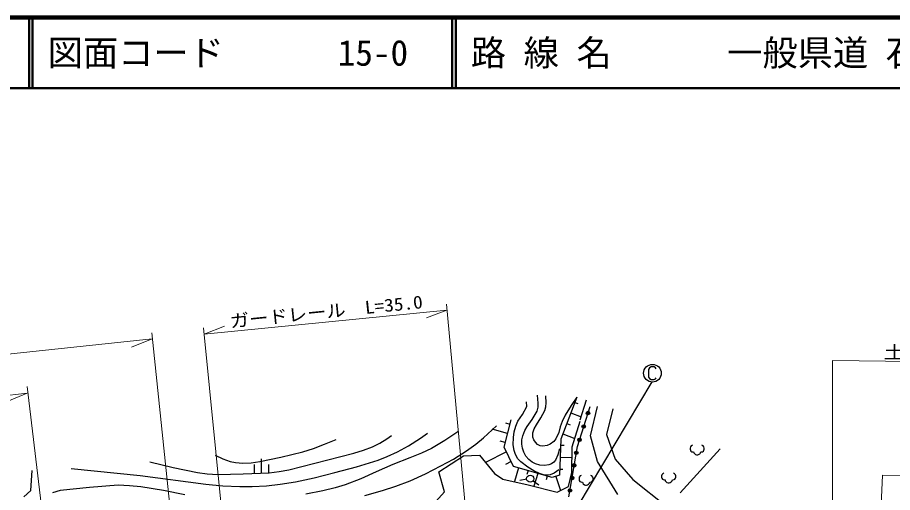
# Model space of a CAD drawing. Units: millimetres, scale not verified. Extents: x 40000 to 680000, y 20000 to 380000.
# Drawn here: x 116104 to 240182, y 312699 to 380000 of the extents above; entities that cross this region are included whole.
import ezdxf
from ezdxf.enums import TextEntityAlignment as Align

# ---------------------------------------------------------------- set-up
doc = ezdxf.new("R2010")
doc.units = ezdxf.units.MM
doc.header["$LTSCALE"] = 1000
for name, color, linetype, lineweight in [('M-BGD', 7, 'Continuous', 25), ('M-BGD-EXST', 7, 'Continuous', 25), ('M-STR-HTXT', 7, 'Continuous', 13), ('M-TTL', 2, 'Continuous', 140), ('M-TTL-LINE', 7, 'Continuous', 50)]:
    doc.layers.add(name, color=color, linetype=linetype, lineweight=lineweight)
doc.layers.add('M-TTL-TXT', color=7, linetype='Continuous')
doc.styles.add('ＭＳ ゴシック', font='')
doc.styles.get('ＭＳ ゴシック').set_extended_font_data('MS Gothic')

msp = doc.modelspace()

# ---------------------------------------------------------------- linework, layer by layer
at = {"layer": 'M-BGD'}
for p, q in [((195442, 326184), (193168, 320269)), ((195158, 325445), (195568, 325287)), ((195897, 322999), (196807, 325843)), ((194589, 323966), (196057, 323402)), ((195498, 319207), (197302, 324900)), ((197374, 320739), (198344, 324860)), ((200525, 324537), (199637, 320901)), ((185092, 319132), (186115, 322999)), ((194757, 319176), (195912, 322810)), ((185604, 321065), (183404, 321648)), ((185945, 322354), (185363, 322509)), ((194021, 322487), (194491, 322306)), ((193168, 320269), (192940, 315151)), ((193452, 321009), (195123, 320366)), ((198344, 317104), (197374, 320739)), ((199637, 320901), (200849, 317427)), ((185262, 319776), (184525, 319972)), ((186457, 316402), (185092, 319132)), ((193130, 319416), (193633, 319394)), ((194299, 312085), (195498, 319207)), ((194713, 315550), (194757, 319176)), ((215756, 318907), (210088, 312672)), ((211523, 319160), (211483, 319000)), ((211483, 319000), (211483, 318840)), ((211643, 319320), (211523, 319160)), ((211803, 319400), (211643, 319320)), ((213323, 319320), (213163, 319400)), ((213443, 319160), (213323, 319320)), ((213483, 319000), (213443, 319160)), ((213483, 318840), (213483, 319000)), ((175872, 315602), (179365, 317878)), ((179365, 317878), (181611, 318001)), ((181611, 318001), (183747, 315395)), ((185433, 318449), (182462, 316964)), ((193054, 317710), (194615, 317641)), ((211483, 318840), (211523, 318680)), ((211523, 318680), (211603, 318560)), ((211603, 318560), (211723, 318480)), ((211723, 318480), (211883, 318440)), ((211883, 318440), (211963, 318440)), ((211963, 318440), (212003, 318320)), ((212003, 318320), (212083, 318200)), ((212083, 318200), (212243, 318080)), ((212243, 318080), (212403, 318040)), ((212403, 318040), (212563, 318040)), ((212563, 318040), (212683, 318080)), ((212683, 318080), (212843, 318160)), ((212843, 318160), (212923, 318240)), ((212923, 318240), (212963, 318320)), ((212963, 318320), (213003, 318440)), ((213003, 318440), (213083, 318440)), ((213083, 318440), (213243, 318480)), ((213243, 318480), (213363, 318560)), ((213363, 318560), (213443, 318680)), ((213443, 318680), (213483, 318840)), ((149678, 316659), (149678, 315459)), ((150678, 317459), (150678, 315459)), ((151678, 316659), (151678, 315459)), ((186115, 317084), (185317, 316685)), ((191916, 314809), (186457, 316402)), ((201253, 312417), (198344, 317104)), ((200849, 317427), (203353, 314518)), ((117974, 312971), (118200, 315791)), ((176647, 312781), (175872, 315602)), ((183747, 315395), (184945, 314607)), ((187139, 316203), (186565, 314233)), ((188504, 315805), (188339, 315237)), ((189869, 315407), (189334, 313573)), ((192978, 316004), (193422, 315984)), ((194238, 313557), (194713, 315550)), ((207484, 315201), (207444, 315041)), ((207604, 315361), (207484, 315201)), ((207764, 315441), (207604, 315361)), ((209284, 315361), (209124, 315441)), ((209404, 315201), (209284, 315361)), ((209444, 315041), (209404, 315201)), ((184945, 314607), (188530, 313781)), ((188313, 314563), (187331, 314377)), ((189216, 314372), (190040, 313805)), ((191234, 315009), (191077, 314471)), ((192940, 315151), (191916, 314809)), ((192428, 314980), (193097, 312975)), ((195768, 314878), (195728, 314718)), ((195728, 314718), (195728, 314558)), ((195728, 314558), (195768, 314398)), ((195888, 315038), (195768, 314878)), ((195768, 314398), (195848, 314278)), ((195848, 314278), (195968, 314198)), ((196048, 315118), (195888, 315038)), ((195968, 314198), (196128, 314158)), ((196128, 314158), (196208, 314158)), ((196208, 314158), (196248, 314038)), ((196248, 314038), (196328, 313918)), ((196328, 313918), (196488, 313798)), ((197088, 313878), (197168, 313958)), ((197168, 313958), (197208, 314038)), ((197208, 314038), (197248, 314158)), ((197248, 314158), (197328, 314158)), ((197328, 314158), (197488, 314198)), ((197568, 315038), (197408, 315118)), ((197488, 314198), (197608, 314278)), ((197688, 314878), (197568, 315038)), ((197608, 314278), (197688, 314398)), ((197728, 314718), (197688, 314878)), ((197688, 314398), (197728, 314558)), ((197728, 314558), (197728, 314718)), ((203353, 314518), (208252, 310652)), ((207444, 315041), (207444, 314881)), ((207444, 314881), (207484, 314721)), ((207484, 314721), (207564, 314601)), ((207564, 314601), (207684, 314521)), ((207684, 314521), (207844, 314481)), ((207844, 314481), (207924, 314481)), ((207924, 314481), (207964, 314361)), ((207964, 314361), (208044, 314241)), ((208044, 314241), (208204, 314121)), ((208204, 314121), (208364, 314081)), ((208364, 314081), (208524, 314081)), ((208524, 314081), (208644, 314121)), ((208644, 314121), (208804, 314201)), ((208804, 314201), (208884, 314281)), ((208884, 314281), (208924, 314361)), ((208924, 314361), (208964, 314481)), ((208964, 314481), (209044, 314481)), ((209044, 314481), (209204, 314521)), ((209204, 314521), (209324, 314601)), ((209324, 314601), (209404, 314721)), ((209404, 314721), (209444, 314881)), ((209444, 314881), (209444, 315041)), ((117015, 312069), (117974, 312971)), ((174979, 310960), (176647, 312781)), ((188530, 313781), (192613, 312728)), ((192613, 312728), (194238, 313557)), ((196488, 313798), (196648, 313758)), ((196648, 313758), (196808, 313758)), ((196808, 313758), (196928, 313798)), ((196928, 313798), (197088, 313878))]:
    msp.add_line(p, q, dxfattribs=at)
for points in [[(192947, 318862), (192737, 318024), (192415, 317297), (192177, 317010), (191839, 316773), (191472, 316630), (190853, 316539), (190195, 316589), (189552, 316771), (189097, 316998), (188592, 317388), (188186, 317867), (187885, 318410), (187698, 318992), (187622, 319537), (187634, 320147), (187752, 320742), (188051, 321500), (188366, 322040), (189099, 323040), (189793, 324224), (189925, 324775), (189953, 325366), (189850, 326511)], [(195442, 326184), (194611, 325033), (193763, 323669), (193339, 322768), (193078, 322001), (192862, 321222), (192459, 320308), (192146, 319928), (191627, 319538), (191233, 319361), (190619, 319262), (190225, 319332), (189862, 319522), (189553, 319807), (189324, 320154), (189190, 320554), (189195, 321129), (189382, 321706), (189686, 322277), (190318, 323257), (190882, 324322), (191023, 324822), (191075, 325407), (191023, 326371)], [(192853, 315906), (192189, 315426), (191641, 315196), (191270, 315150), (190694, 315210), (190103, 315395), (189318, 315775), (188448, 316304), (187466, 317047), (187072, 317477), (186712, 318091), (186518, 318662), (186393, 319469), (186423, 320497), (186539, 321315), (186751, 322089), (187075, 322821), (187721, 323745), (188348, 324869), (188302, 325526)], [(165349, 312295), (167860, 312978), (169766, 313588), (171775, 314351), (173956, 315347), (176153, 316464), (177913, 317430), (179785, 318591), (181080, 319525), (182195, 320449), (184020, 322141)], [(123722, 316081), (133476, 315128), (142831, 313885), (145221, 313658), (147619, 313537), (149392, 313539), (151390, 313648), (153333, 313866), (155504, 314226), (158174, 314793), (161083, 315519), (164162, 316344), (167231, 317284), (168535, 317784), (169972, 318452), (171539, 319330), (173234, 320403), (174257, 321081)], [(134893, 317038), (138200, 316256), (141631, 315551), (143017, 315363), (144493, 315267), (148097, 315325), (151808, 315495), (153192, 315655), (154565, 315919), (163801, 318281), (165152, 318673), (166459, 319164), (167478, 319677), (168494, 320314), (169151, 320762)], [(144149, 317996), (145231, 317461), (146255, 317090), (147037, 316933), (148041, 316859), (149256, 316911), (150464, 317070), (153458, 317704), (156569, 318474), (158098, 318944), (159655, 319531), (161278, 320230)], [(178534, 321297), (176696, 320072), (174807, 318951), (173413, 318271), (171751, 317586), (169321, 316642), (166975, 315620), (164781, 314637), (162552, 313763), (161169, 313344), (159416, 312932), (156972, 312458)], [(139824, 312354), (136808, 312959), (133587, 313493), (131992, 313654), (130392, 313713), (126325, 313404), (122148, 312957), (121070, 312653)]]:
    msp.add_lwpolyline(points, dxfattribs=at)
for centre, radius in [((197001, 323951), 250), ((197001, 323951), 150), ((197001, 323951), 50), ((196400, 322054), 250), ((196400, 322054), 150), ((196400, 322054), 50), ((195799, 320156), 250), ((195799, 320156), 150), ((195799, 320156), 50), ((195348, 318317), 250), ((195348, 318317), 150), ((195348, 318317), 50), ((195049, 316537), 250), ((195049, 316537), 150), ((195049, 316537), 50), ((188805, 314655), 500), ((194749, 314756), 250), ((194749, 314756), 150), ((194749, 314756), 50), ((194449, 312976), 250), ((194449, 312976), 150), ((194449, 312976), 50)]:
    msp.add_circle(centre, radius, dxfattribs=at)
at = {"layer": 'M-BGD-EXST'}
for p, q in [((205742, 330349), (205592, 330149)), ((205592, 330149), (205592, 329049)), ((205942, 330499), (205742, 330349)), ((206392, 330499), (205942, 330499)), ((206592, 330349), (206392, 330499)), ((206692, 330199), (206592, 330349)), ((205592, 329049), (205742, 328849)), ((205742, 328849), (205942, 328699)), ((206592, 328799), (206692, 328949)), ((206040, 328378), (195566, 310806)), ((205942, 328699), (206392, 328699)), ((206392, 328699), (206592, 328799))]:
    msp.add_line(p, q, dxfattribs=at)
msp.add_circle((206142, 329599), 1250, dxfattribs=at)
at = {"layer": 'M-STR-HTXT'}
for p, q in [((176939, 339363), (179621, 310423)), ((177000, 338555), (142559, 335138)), ((177000, 338555), (174095, 337428)), ((142559, 335138), (145461, 336270)), ((135144, 335320), (138311, 305301)), ((142470, 336026), (145485, 305875)), ((135178, 334452), (65522, 327186)), ((135178, 334452), (132281, 333306)), ((231661, 291997), (231661, 331389)), ((231661, 331389), (266906, 331044)), ((117477, 327710), (119681, 309068)), ((92792, 323781), (117494, 326793)), ((117494, 326793), (114618, 325596)), ((237362, 281804), (238744, 315149)), ((238744, 315149), (270707, 314803))]:
    msp.add_line(p, q, dxfattribs=at)
at = {"layer": 'M-TTL'}
msp.add_line((680000, 380000), (40000, 380000), dxfattribs=at)
at = {"layer": 'M-TTL-LINE'}
for p, q in [((117750, 380000), (117750, 370000)), ((118250, 380000), (118250, 370000)), ((177750, 380000), (177750, 370000)), ((178250, 380000), (178250, 370000)), ((40000, 370000), (680000, 370000))]:
    msp.add_line(p, q, dxfattribs=at)

# ---------------------------------------------------------------- texts
at = {"layer": 'M-STR-HTXT', "style": 'ＭＳ ゴシック', "width": 1.1}
msp.add_text('ガードレール\u3000L=35.0', height=1833, rotation=5.8, dxfattribs=at).set_placement((146360, 335493), align=Align.BOTTOM_LEFT)
at = {"layer": 'M-STR-HTXT', "style": 'ＭＳ ゴシック', "width": 1.25}
msp.add_text('土管300 L=26.0', height=1833, dxfattribs=at).set_placement((238911, 331107), align=Align.BOTTOM_LEFT)
at = {"layer": 'M-TTL-TXT', "style": 'ＭＳ ゴシック'}
for s, p in [('路 線 名', (180380, 375000)), ('一般県道 石城山光線', (216734, 375000)), ('図面コード', (120380, 375000)), ('15-0', (161521, 375000)), ('15-0', (161521, 375000))]:
    msp.add_text(s, height=3666, dxfattribs=at).set_placement(p, align=Align.MIDDLE_LEFT)

doc.saveas('drawing.dxf')
